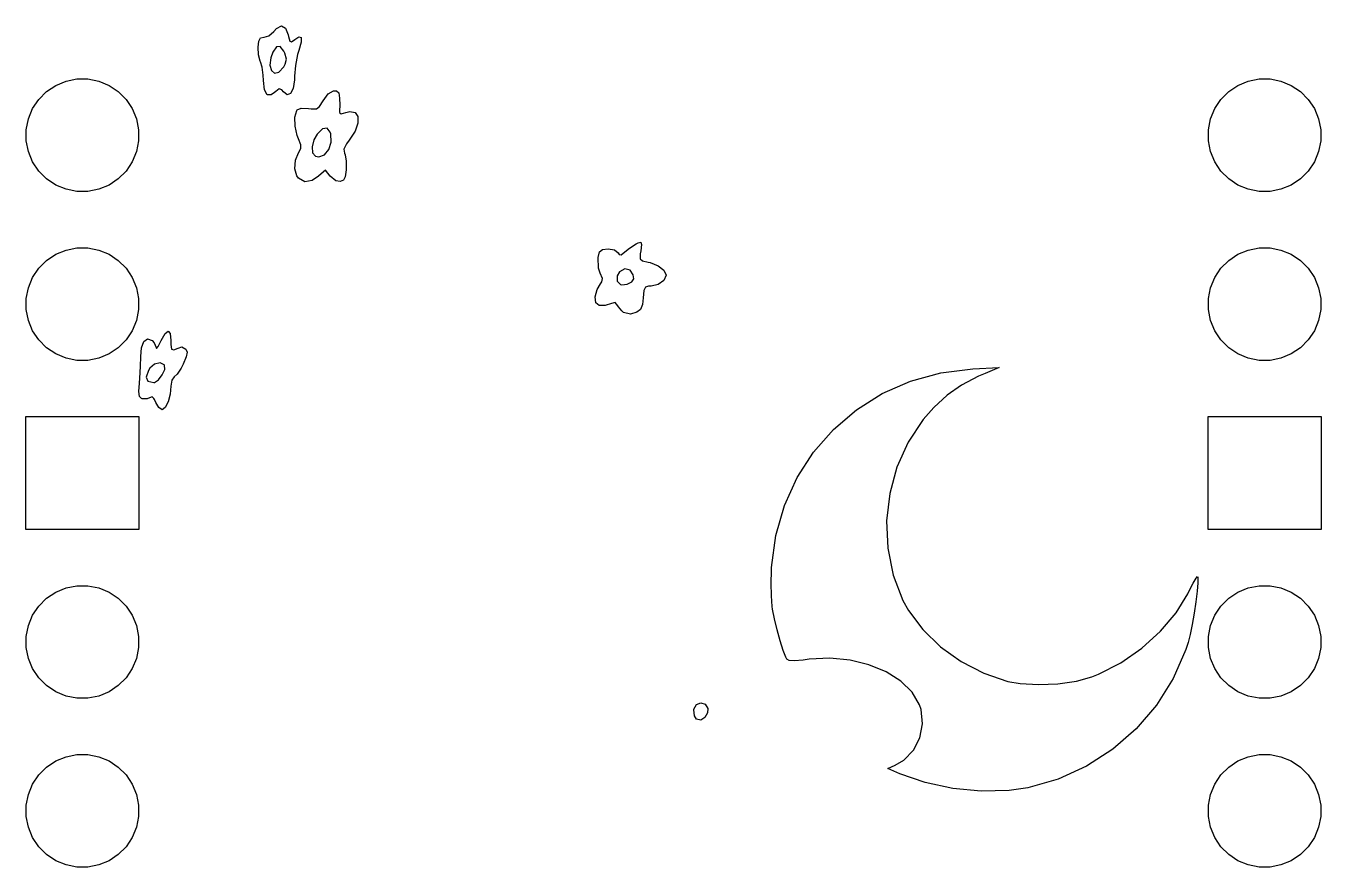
# Model space of a CAD drawing. Header units: millimetres. Extents: x 50.8 to 70.2, y -80.5 to -30.
# Drawn here: x 50.76 to 70.24, y -55.08 to -42.43 of the extents above; entities that cross this region are included whole.
import ezdxf

# ---------------------------------------------------------------- set-up
doc = ezdxf.new("R2010")
doc.units = ezdxf.units.MM
doc.layers.add('B.Mask', color=4, linetype='CONTINUOUS', true_color=0x02ffee)

msp = doc.modelspace()

# ---------------------------------------------------------------- linework, layer by layer
at = {"layer": 'B.Mask', "linetype": 'CONTINUOUS'}
for p, q in [((54.487317, -42.510319), (54.527249, -42.46337)), ((54.527249, -42.46337), (54.602983, -42.426365)), ((54.602983, -42.426365), (54.666458, -42.459931)), ((54.666458, -42.459931), (54.706875, -42.561547)), ((54.252597, -42.744135), (54.263116, -42.653978)), ((54.263116, -42.653978), (54.290167, -42.606155)), ((54.290167, -42.606155), (54.345543, -42.594116)), ((54.345543, -42.594116), (54.414108, -42.573399)), ((54.414108, -42.573399), (54.487317, -42.510319)), ((54.706875, -42.561547), (54.711822, -42.587555)), ((54.711822, -42.587555), (54.730315, -42.657847)), ((54.730315, -42.657847), (54.755906, -42.668322)), ((54.755906, -42.668322), (54.804356, -42.630055)), ((54.804356, -42.630055), (54.864154, -42.588303)), ((54.864154, -42.588303), (54.901366, -42.598296)), ((54.901366, -42.598296), (54.902234, -42.66901)), ((54.257462, -42.859959), (54.252597, -42.744135)), ((54.472547, -42.820374), (54.441378, -42.908852)), ((54.527224, -42.741751), (54.472547, -42.820374)), ((54.583672, -42.737157), (54.527224, -42.741751)), ((54.638713, -42.806297), (54.583672, -42.737157)), ((54.652695, -42.837024), (54.638713, -42.806297)), ((54.679205, -42.928672), (54.652695, -42.837024)), ((54.865702, -42.797558), (54.847204, -42.858421)), ((54.902234, -42.66901), (54.865702, -42.797558)), ((54.281154, -42.954876), (54.257462, -42.859959)), ((54.287612, -42.967596), (54.281154, -42.954876)), ((54.313116, -43.046427), (54.287612, -42.967596)), ((54.330128, -43.166727), (54.313116, -43.046427)), ((54.441378, -42.908852), (54.430532, -43.018998)), ((54.430532, -43.018998), (54.452877, -43.098276)), ((54.564609, -43.120613), (54.637733, -43.041863)), ((54.637733, -43.041863), (54.661117, -43.002722)), ((54.661117, -43.002722), (54.679205, -42.928672)), ((54.814648, -43.02308), (54.80176, -43.182183)), ((54.847204, -42.858421), (54.814648, -43.02308)), ((51.363258, -43.256601), (51.526685, -43.224093)), ((51.526685, -43.224093), (51.693315, -43.224093)), ((51.693315, -43.224093), (51.856742, -43.256601)), ((54.333989, -43.246242), (54.330128, -43.166727)), ((54.452877, -43.098276), (54.50028, -43.135783)), ((54.50028, -43.135783), (54.564609, -43.120613)), ((54.800276, -43.236571), (54.780484, -43.366129)), ((54.80176, -43.182183), (54.800276, -43.236571)), ((69.143258, -43.256601), (69.306685, -43.224093)), ((69.306685, -43.224093), (69.473315, -43.224093)), ((69.473315, -43.224093), (69.636742, -43.256601)), ((50.952941, -43.530766), (51.070766, -43.412941)), ((51.070766, -43.412941), (51.209313, -43.320367)), ((51.209313, -43.320367), (51.363258, -43.256601)), ((51.856742, -43.256601), (52.010687, -43.320367)), ((52.010687, -43.320367), (52.149234, -43.412941)), ((52.149234, -43.412941), (52.267059, -43.530766)), ((54.348562, -43.387466), (54.333989, -43.246242)), ((54.387625, -43.460382), (54.348562, -43.387466)), ((54.50028, -43.426368), (54.449925, -43.463872)), ((54.519796, -43.411833), (54.50028, -43.426368)), ((54.570995, -43.370433), (54.519796, -43.411833)), ((54.608009, -43.38715), (54.570995, -43.370433)), ((54.632017, -43.417878), (54.608009, -43.38715)), ((54.690702, -43.464632), (54.632017, -43.417878)), ((54.780484, -43.366129), (54.742075, -43.444766)), ((55.30784, -43.447742), (55.388343, -43.402615)), ((55.388343, -43.402615), (55.432584, -43.401062)), ((55.432584, -43.401062), (55.466462, -43.430319)), ((55.466462, -43.430319), (55.478042, -43.514345)), ((68.732941, -43.530766), (68.850766, -43.412941)), ((68.850766, -43.412941), (68.989313, -43.320367)), ((68.989313, -43.320367), (69.143258, -43.256601)), ((69.636742, -43.256601), (69.790687, -43.320367)), ((69.790687, -43.320367), (69.929234, -43.412941)), ((69.929234, -43.412941), (70.047059, -43.530766)), ((50.860367, -43.669313), (50.952941, -43.530766)), ((52.267059, -43.530766), (52.359633, -43.669313)), ((54.449925, -43.463872), (54.387625, -43.460382)), ((54.742075, -43.444766), (54.690702, -43.464632)), ((55.178181, -43.64007), (55.230304, -43.55317)), ((55.230304, -43.55317), (55.23155, -43.550856)), ((55.23155, -43.550856), (55.30784, -43.447742)), ((55.478042, -43.514345), (55.480664, -43.62013)), ((55.480664, -43.62013), (55.478688, -43.701985)), ((68.640367, -43.669313), (68.732941, -43.530766)), ((70.047059, -43.530766), (70.139633, -43.669313)), ((50.764093, -43.986685), (50.796601, -43.823258)), ((50.796601, -43.823258), (50.860367, -43.669313)), ((52.359633, -43.669313), (52.423399, -43.823258)), ((52.423399, -43.823258), (52.455907, -43.986685)), ((54.806292, -43.798602), (54.835777, -43.697786)), ((54.808766, -43.934987), (54.806292, -43.798602)), ((54.835777, -43.697786), (54.840941, -43.690639)), ((54.840941, -43.690639), (54.900399, -43.66245)), ((54.900399, -43.66245), (55.012359, -43.668844)), ((55.012359, -43.668844), (55.051432, -43.674697)), ((55.051432, -43.674697), (55.128409, -43.675351)), ((55.128409, -43.675351), (55.178181, -43.64007)), ((55.478688, -43.701985), (55.478562, -43.727631)), ((55.478562, -43.727631), (55.501111, -43.748528)), ((55.501111, -43.748528), (55.570425, -43.729117)), ((55.570425, -43.729117), (55.632301, -43.713078)), ((55.632301, -43.713078), (55.713073, -43.728315)), ((55.713073, -43.728315), (55.754126, -43.790243)), ((55.754126, -43.790243), (55.753981, -43.887497)), ((68.544093, -43.986685), (68.576601, -43.823258)), ((68.576601, -43.823258), (68.640367, -43.669313)), ((70.139633, -43.669313), (70.203399, -43.823258)), ((70.203399, -43.823258), (70.235907, -43.986685)), ((50.764093, -44.153315), (50.764093, -43.986685)), ((52.455907, -43.986685), (52.455907, -44.153315)), ((54.841373, -44.076126), (54.808766, -43.934987)), ((55.223, -43.973318), (55.139653, -44.052677)), ((55.290556, -43.96301), (55.223, -43.973318)), ((55.337242, -44.021877), (55.290556, -43.96301)), ((55.345117, -44.047654), (55.337242, -44.021877)), ((55.711159, -44.008709), (55.624184, -44.142515)), ((55.753981, -43.887497), (55.711159, -44.008709)), ((68.544093, -44.153315), (68.544093, -43.986685)), ((70.235907, -43.986685), (70.235907, -44.153315)), ((50.796601, -44.316742), (50.764093, -44.153315)), ((52.455907, -44.153315), (52.423399, -44.316742)), ((54.861007, -44.124009), (54.841373, -44.076126)), ((54.897227, -44.212262), (54.861007, -44.124009)), ((54.896899, -44.270811), (54.897227, -44.212262)), ((55.091424, -44.137926), (55.065555, -44.244132)), ((55.139653, -44.052677), (55.091424, -44.137926)), ((55.317292, -44.285881), (55.352423, -44.174377)), ((55.352423, -44.174377), (55.345117, -44.047654)), ((55.579931, -44.201716), (55.542695, -44.279762)), ((55.624184, -44.142515), (55.579931, -44.201716)), ((68.576601, -44.316742), (68.544093, -44.153315)), ((70.235907, -44.153315), (70.203399, -44.316742)), ((50.860367, -44.470687), (50.796601, -44.316742)), ((52.423399, -44.316742), (52.359633, -44.470687)), ((54.813774, -44.446558), (54.861007, -44.333452)), ((54.861007, -44.333452), (54.896899, -44.270811)), ((55.065555, -44.244132), (55.072951, -44.335416)), ((55.072951, -44.335416), (55.115418, -44.386882)), ((55.115418, -44.386882), (55.165151, -44.39613)), ((55.165151, -44.39613), (55.251081, -44.36539)), ((55.251081, -44.36539), (55.317292, -44.285881)), ((55.542695, -44.279762), (55.552551, -44.338887)), ((55.552551, -44.338887), (55.562115, -44.364087)), ((55.562115, -44.364087), (55.576228, -44.459418)), ((68.640367, -44.470687), (68.576601, -44.316742)), ((70.203399, -44.316742), (70.139633, -44.470687)), ((50.952941, -44.609234), (50.860367, -44.470687)), ((52.359633, -44.470687), (52.267059, -44.609234)), ((54.805548, -44.5739), (54.813774, -44.446558)), ((54.836389, -44.683266), (54.805548, -44.5739)), ((55.263934, -44.59703), (55.165151, -44.681999)), ((55.335092, -44.687492), (55.263934, -44.59703)), ((55.57595, -44.588321), (55.56277, -44.694402)), ((55.576588, -44.578689), (55.57595, -44.588321)), ((55.576228, -44.459418), (55.576588, -44.578689)), ((68.732941, -44.609234), (68.640367, -44.470687)), ((70.139633, -44.470687), (70.047059, -44.609234)), ((51.070766, -44.727059), (50.952941, -44.609234)), ((51.209313, -44.819633), (51.070766, -44.727059)), ((52.149234, -44.727059), (52.010687, -44.819633)), ((52.267059, -44.609234), (52.149234, -44.727059)), ((54.860285, -44.715375), (54.836389, -44.683266)), ((54.956403, -44.768684), (54.860285, -44.715375)), ((55.066474, -44.749461), (54.956403, -44.768684)), ((55.161122, -44.685465), (55.066474, -44.749461)), ((55.165151, -44.681999), (55.161122, -44.685465)), ((55.419749, -44.75613), (55.335092, -44.687492)), ((55.485749, -44.766617), (55.419749, -44.75613)), ((55.535894, -44.747232), (55.485749, -44.766617)), ((55.56277, -44.694402), (55.535894, -44.747232)), ((68.850766, -44.727059), (68.732941, -44.609234)), ((68.989313, -44.819633), (68.850766, -44.727059)), ((69.929234, -44.727059), (69.790687, -44.819633)), ((70.047059, -44.609234), (69.929234, -44.727059)), ((51.363258, -44.883399), (51.209313, -44.819633)), ((51.526685, -44.915907), (51.363258, -44.883399)), ((51.693315, -44.915907), (51.526685, -44.915907)), ((51.856742, -44.883399), (51.693315, -44.915907)), ((52.010687, -44.819633), (51.856742, -44.883399)), ((69.143258, -44.883399), (68.989313, -44.819633)), ((69.306685, -44.915907), (69.143258, -44.883399)), ((69.473315, -44.915907), (69.306685, -44.915907)), ((69.636742, -44.883399), (69.473315, -44.915907)), ((69.790687, -44.819633), (69.636742, -44.883399)), ((51.363258, -45.796601), (51.526685, -45.764093)), ((51.526685, -45.764093), (51.693315, -45.764093)), ((51.693315, -45.764093), (51.856742, -45.796601)), ((59.769203, -45.82339), (59.838812, -45.767934)), ((59.838812, -45.767934), (59.937511, -45.705401)), ((59.937511, -45.705401), (59.967524, -45.690263)), ((59.967524, -45.690263), (60.00733, -45.680074)), ((60.017156, -45.714563), (60.006795, -45.80827)), ((60.00733, -45.680074), (60.017156, -45.714563)), ((69.143258, -45.796601), (69.306685, -45.764093)), ((69.306685, -45.764093), (69.473315, -45.764093)), ((69.473315, -45.764093), (69.636742, -45.796601)), ((50.952941, -46.070766), (51.070766, -45.952941)), ((51.070766, -45.952941), (51.209313, -45.860367)), ((51.209313, -45.860367), (51.363258, -45.796601)), ((51.856742, -45.796601), (52.010687, -45.860367)), ((52.010687, -45.860367), (52.149234, -45.952941)), ((52.149234, -45.952941), (52.267059, -46.070766)), ((59.366728, -45.908787), (59.388677, -45.825917)), ((59.370008, -46.070881), (59.366728, -45.908787)), ((59.388677, -45.825917), (59.430956, -45.78732)), ((59.430956, -45.78732), (59.518364, -45.779472)), ((59.518364, -45.779472), (59.612775, -45.792656)), ((59.612775, -45.792656), (59.667952, -45.837358)), ((59.667952, -45.837358), (59.680651, -45.86317)), ((59.680651, -45.86317), (59.710625, -45.869252)), ((59.710625, -45.869252), (59.769203, -45.82339)), ((60.006795, -45.80827), (60.000728, -45.856018)), ((60.000728, -45.856018), (60.000988, -45.928021)), ((60.000988, -45.928021), (60.034708, -45.960773)), ((60.034708, -45.960773), (60.117672, -45.978513)), ((68.732941, -46.070766), (68.850766, -45.952941)), ((68.850766, -45.952941), (68.989313, -45.860367)), ((68.989313, -45.860367), (69.143258, -45.796601)), ((69.636742, -45.796601), (69.790687, -45.860367)), ((69.790687, -45.860367), (69.929234, -45.952941)), ((69.929234, -45.952941), (70.047059, -46.070766)), ((50.860367, -46.209313), (50.952941, -46.070766)), ((52.267059, -46.070766), (52.359633, -46.209313)), ((59.397737, -46.144978), (59.370008, -46.070881)), ((59.431674, -46.225993), (59.397737, -46.144978)), ((59.688094, -46.122112), (59.650781, -46.184587)), ((59.770023, -46.07907), (59.688094, -46.122112)), ((59.84627, -46.098616), (59.770023, -46.07907)), ((59.895831, -46.170441), (59.84627, -46.098616)), ((60.117672, -45.978513), (60.150984, -45.985292)), ((60.150984, -45.985292), (60.268692, -46.031909)), ((60.268692, -46.031909), (60.354846, -46.099782)), ((60.354846, -46.099782), (60.38827, -46.17364)), ((68.640367, -46.209313), (68.732941, -46.070766)), ((70.047059, -46.070766), (70.139633, -46.209313)), ((50.796601, -46.363258), (50.860367, -46.209313)), ((52.359633, -46.209313), (52.423399, -46.363258)), ((59.350813, -46.390436), (59.401681, -46.3043)), ((59.401681, -46.3043), (59.42395, -46.277074)), ((59.42395, -46.277074), (59.431674, -46.225993)), ((59.650781, -46.184587), (59.651904, -46.26329)), ((59.651904, -46.26329), (59.701965, -46.315384)), ((59.701965, -46.315384), (59.723356, -46.320357)), ((59.723356, -46.320357), (59.800959, -46.310367)), ((59.800959, -46.310367), (59.872616, -46.2747)), ((59.872616, -46.2747), (59.904106, -46.228129)), ((59.904106, -46.228129), (59.895831, -46.170441)), ((60.077511, -46.355949), (60.056059, -46.407647)), ((60.123389, -46.339384), (60.077511, -46.355949)), ((60.16419, -46.338123), (60.123389, -46.339384)), ((60.271417, -46.313843), (60.16419, -46.338123)), ((60.354438, -46.25323), (60.271417, -46.313843)), ((60.388264, -46.174627), (60.354438, -46.25323)), ((60.38827, -46.17364), (60.388264, -46.174627)), ((68.576601, -46.363258), (68.640367, -46.209313)), ((70.139633, -46.209313), (70.203399, -46.363258)), ((50.764093, -46.526685), (50.796601, -46.363258)), ((50.764093, -46.693315), (50.764093, -46.526685)), ((52.423399, -46.363258), (52.455907, -46.526685)), ((52.455907, -46.526685), (52.455907, -46.693315)), ((59.324285, -46.499337), (59.350813, -46.390436)), ((59.332102, -46.589516), (59.324285, -46.499337)), ((60.045809, -46.514142), (60.034387, -46.613944)), ((60.056059, -46.407647), (60.045809, -46.514142)), ((68.544093, -46.526685), (68.576601, -46.363258)), ((68.544093, -46.693315), (68.544093, -46.526685)), ((70.203399, -46.363258), (70.235907, -46.526685)), ((70.235907, -46.526685), (70.235907, -46.693315)), ((50.796601, -46.856742), (50.764093, -46.693315)), ((52.455907, -46.693315), (52.423399, -46.856742)), ((59.384118, -46.628528), (59.332102, -46.589516)), ((59.473738, -46.631341), (59.384118, -46.628528)), ((59.566077, -46.600346), (59.473738, -46.631341)), ((59.623457, -46.587905), (59.566077, -46.600346)), ((59.665071, -46.636111), (59.623457, -46.587905)), ((59.672206, -46.651043), (59.665071, -46.636111)), ((59.723356, -46.710274), (59.672206, -46.651043)), ((59.745941, -46.736427), (59.723356, -46.710274)), ((59.852014, -46.760553), (59.745941, -46.736427)), ((59.947516, -46.733293), (59.852014, -46.760553)), ((60.004629, -46.688996), (59.947516, -46.733293)), ((60.034387, -46.613944), (60.004629, -46.688996)), ((68.576601, -46.856742), (68.544093, -46.693315)), ((70.235907, -46.693315), (70.203399, -46.856742)), ((50.860367, -47.010687), (50.796601, -46.856742)), ((52.423399, -46.856742), (52.359633, -47.010687)), ((68.640367, -47.010687), (68.576601, -46.856742)), ((70.203399, -46.856742), (70.139633, -47.010687)), ((50.952941, -47.149234), (50.860367, -47.010687)), ((52.359633, -47.010687), (52.267059, -47.149234)), ((52.534983, -47.169964), (52.590238, -47.130392)), ((52.590238, -47.130392), (52.660264, -47.157478)), ((52.796353, -47.156482), (52.854923, -47.050379)), ((52.854923, -47.050379), (52.900139, -47.015063)), ((52.900139, -47.015063), (52.929272, -47.050705)), ((52.929272, -47.050705), (52.939589, -47.157478)), ((68.732941, -47.149234), (68.640367, -47.010687)), ((70.139633, -47.010687), (70.047059, -47.149234)), ((51.070766, -47.267059), (50.952941, -47.149234)), ((51.209313, -47.359633), (51.070766, -47.267059)), ((52.149234, -47.267059), (52.010687, -47.359633)), ((52.267059, -47.149234), (52.149234, -47.267059)), ((52.489174, -47.396198), (52.499665, -47.268988)), ((52.499665, -47.268988), (52.534983, -47.169964)), ((52.660264, -47.157478), (52.689661, -47.190431)), ((52.689661, -47.190431), (52.71876, -47.264458)), ((52.71876, -47.264458), (52.724361, -47.275613)), ((52.724361, -47.275613), (52.751031, -47.246334)), ((52.751031, -47.246334), (52.791719, -47.166789)), ((52.791719, -47.166789), (52.796353, -47.156482)), ((52.939589, -47.157478), (52.94033, -47.218788)), ((52.94033, -47.218788), (52.950672, -47.287022)), ((52.950672, -47.287022), (52.983081, -47.299905)), ((52.983081, -47.299905), (53.049857, -47.269991)), ((53.049857, -47.269991), (53.103168, -47.253506)), ((53.103168, -47.253506), (53.162918, -47.287671)), ((53.162918, -47.287671), (53.183449, -47.333082)), ((53.183449, -47.333082), (53.172544, -47.402195)), ((68.850766, -47.267059), (68.732941, -47.149234)), ((68.989313, -47.359633), (68.850766, -47.267059)), ((69.929234, -47.267059), (69.790687, -47.359633)), ((70.047059, -47.149234), (69.929234, -47.267059)), ((51.363258, -47.423399), (51.209313, -47.359633)), ((51.526685, -47.455907), (51.363258, -47.423399)), ((51.693315, -47.455907), (51.526685, -47.455907)), ((51.856742, -47.423399), (51.693315, -47.455907)), ((52.010687, -47.359633), (51.856742, -47.423399)), ((52.485182, -47.54909), (52.489174, -47.396198)), ((52.696566, -47.51304), (52.625132, -47.575443)), ((52.777756, -47.493043), (52.696566, -47.51304)), ((52.840543, -47.521401), (52.777756, -47.493043)), ((52.845805, -47.528819), (52.840543, -47.521401)), ((52.847151, -47.591261), (52.845805, -47.528819)), ((53.12481, -47.51335), (53.092865, -47.573992)), ((53.172544, -47.402195), (53.12481, -47.51335)), ((69.143258, -47.423399), (68.989313, -47.359633)), ((69.306685, -47.455907), (69.143258, -47.423399)), ((69.473315, -47.455907), (69.306685, -47.455907)), ((69.636742, -47.423399), (69.473315, -47.455907)), ((69.790687, -47.359633), (69.636742, -47.423399)), ((52.468787, -47.799777), (52.475218, -47.722015)), ((52.475218, -47.722015), (52.485182, -47.54909)), ((52.603032, -47.609725), (52.56876, -47.706496)), ((52.56876, -47.706496), (52.596305, -47.768655)), ((52.625132, -47.575443), (52.603032, -47.609725)), ((52.753356, -47.750224), (52.810452, -47.674589)), ((52.810452, -47.674589), (52.847151, -47.591261)), ((52.989757, -47.704866), (52.954055, -47.754149)), ((52.990679, -47.704494), (52.989757, -47.704866)), ((53.035413, -47.661618), (52.990679, -47.704494)), ((53.092865, -47.573992), (53.035413, -47.661618)), ((64.062912, -47.76866), (64.519662, -47.642684)), ((64.519662, -47.642684), (65.003973, -47.582544)), ((65.087925, -47.695964), (64.831318, -47.829515)), ((65.003973, -47.582544), (65.397507, -47.562234)), ((65.186802, -47.652246), (65.087925, -47.695964)), ((65.397507, -47.562234), (65.186802, -47.652246)), ((52.460828, -47.926138), (52.468787, -47.799777)), ((52.596305, -47.768655), (52.684136, -47.790616)), ((52.684136, -47.790616), (52.693512, -47.789587)), ((52.693512, -47.789587), (52.753356, -47.750224)), ((52.939589, -47.844908), (52.928484, -47.964176)), ((52.954055, -47.754149), (52.939589, -47.844908)), ((63.638509, -47.955678), (64.062912, -47.76866)), ((64.831318, -47.829515), (64.615575, -47.979418)), ((52.469225, -47.997328), (52.460828, -47.926138)), ((52.497, -48.03146), (52.469225, -47.997328)), ((52.508326, -48.036714), (52.497, -48.03146)), ((52.586265, -48.035243), (52.508326, -48.036714)), ((52.618727, -48.01764), (52.586265, -48.035243)), ((52.660082, -48.002691), (52.618727, -48.01764)), ((52.684136, -48.030853), (52.660082, -48.002691)), ((52.696512, -48.045343), (52.684136, -48.030853)), ((52.715879, -48.08796), (52.696512, -48.045343)), ((52.761078, -48.165273), (52.715879, -48.08796)), ((52.897903, -48.080762), (52.855788, -48.166763)), ((52.928484, -47.964176), (52.897903, -48.080762)), ((63.25124, -48.198946), (63.638509, -47.955678)), ((64.615575, -47.979418), (64.415639, -48.162243)), ((50.76, -50), (50.76, -48.3)), ((50.76, -48.3), (52.46, -48.3)), ((52.46, -48.3), (52.46, -50)), ((52.807488, -48.200133), (52.761078, -48.165273)), ((52.810113, -48.200294), (52.807488, -48.200133)), ((52.855788, -48.166763), (52.810113, -48.200294)), ((62.905888, -48.493668), (63.25124, -48.198946)), ((64.415639, -48.162243), (64.254208, -48.345836)), ((68.54, -50), (68.54, -48.3)), ((68.54, -48.3), (70.24, -48.3)), ((70.24, -48.3), (70.24, -50)), ((62.60724, -48.835052), (62.905888, -48.493668)), ((64.254208, -48.345836), (64.028475, -48.687572)), ((64.028475, -48.687572), (63.860703, -49.062497)), ((62.360081, -49.218304), (62.60724, -48.835052)), ((63.860703, -49.062497), (63.752573, -49.460129)), ((62.169196, -49.638629), (62.360081, -49.218304)), ((63.752573, -49.460129), (63.705765, -49.869982)), ((62.039372, -50.091235), (62.169196, -49.638629)), ((52.46, -50), (50.76, -50)), ((63.705765, -49.869982), (63.721957, -50.281574)), ((70.24, -50), (68.54, -50)), ((61.975393, -50.571328), (62.039372, -50.091235)), ((63.721957, -50.281574), (63.802829, -50.68442)), ((61.969297, -50.806889), (61.972884, -50.618831)), ((61.972884, -50.618831), (61.975393, -50.571328)), ((61.973963, -50.997196), (61.969297, -50.806889)), ((63.802829, -50.68442), (63.950062, -51.068035)), ((68.255382, -50.921112), (68.314695, -50.806446)), ((68.314695, -50.806446), (68.35954, -50.729952)), ((68.35954, -50.729952), (68.38152, -50.706349)), ((68.386549, -50.8017), (68.375549, -50.928229)), ((68.38152, -50.706349), (68.38662, -50.722941)), ((68.38662, -50.722941), (68.386549, -50.8017)), ((50.952941, -51.150766), (51.070766, -51.032941)), ((51.070766, -51.032941), (51.209313, -50.940367)), ((51.209313, -50.940367), (51.363258, -50.876601)), ((51.363258, -50.876601), (51.526685, -50.844093)), ((51.526685, -50.844093), (51.693315, -50.844093)), ((51.693315, -50.844093), (51.856742, -50.876601)), ((51.856742, -50.876601), (52.010687, -50.940367)), ((52.010687, -50.940367), (52.149234, -51.032941)), ((52.149234, -51.032941), (52.267059, -51.150766)), ((61.985841, -51.157029), (61.973963, -50.997196)), ((68.059848, -51.252901), (68.234284, -50.964368)), ((68.234284, -50.964368), (68.255382, -50.921112)), ((68.375549, -50.928229), (68.355998, -51.085919)), ((68.732941, -51.150766), (68.850766, -51.032941)), ((68.850766, -51.032941), (68.989313, -50.940367)), ((68.989313, -50.940367), (69.143258, -50.876601)), ((69.143258, -50.876601), (69.306685, -50.844093)), ((69.306685, -50.844093), (69.473315, -50.844093)), ((69.473315, -50.844093), (69.636742, -50.876601)), ((69.636742, -50.876601), (69.790687, -50.940367)), ((69.790687, -50.940367), (69.929234, -51.032941)), ((69.929234, -51.032941), (70.047059, -51.150766)), ((50.860367, -51.289313), (50.952941, -51.150766)), ((52.267059, -51.150766), (52.359633, -51.289313)), ((61.991303, -51.198387), (61.985841, -51.157029)), ((62.018687, -51.341241), (61.991303, -51.198387)), ((63.950062, -51.068035), (64.033213, -51.218155)), ((64.033213, -51.218155), (64.247852, -51.503517)), ((68.355998, -51.085919), (68.330273, -51.258159)), ((68.640367, -51.289313), (68.732941, -51.150766)), ((70.047059, -51.150766), (70.139633, -51.289313)), ((50.796601, -51.443258), (50.860367, -51.289313)), ((52.359633, -51.289313), (52.423399, -51.443258)), ((62.058043, -51.505935), (62.018687, -51.341241)), ((67.824755, -51.530423), (68.059848, -51.252901)), ((68.330273, -51.258159), (68.300753, -51.42834)), ((68.576601, -51.443258), (68.640367, -51.289313)), ((70.139633, -51.289313), (70.203399, -51.443258)), ((50.764093, -51.606685), (50.796601, -51.443258)), ((50.764093, -51.773315), (50.764093, -51.606685)), ((52.423399, -51.443258), (52.455907, -51.606685)), ((52.455907, -51.606685), (52.455907, -51.773315)), ((62.103401, -51.67136), (62.058043, -51.505935)), ((64.247852, -51.503517), (64.517148, -51.762352)), ((67.542831, -51.784914), (67.824755, -51.530423)), ((68.269815, -51.579852), (68.239836, -51.696086)), ((68.300753, -51.42834), (68.269815, -51.579852)), ((68.544093, -51.606685), (68.576601, -51.443258)), ((68.544093, -51.773315), (68.544093, -51.606685)), ((70.203399, -51.443258), (70.235907, -51.606685)), ((70.235907, -51.606685), (70.235907, -51.773315)), ((50.796601, -51.936742), (50.764093, -51.773315)), ((52.455907, -51.773315), (52.423399, -51.936742)), ((62.148791, -51.816406), (62.103401, -51.67136)), ((62.188243, -51.919966), (62.148791, -51.816406)), ((64.517148, -51.762352), (64.828541, -51.984987)), ((67.227897, -52.004353), (67.542831, -51.784914)), ((68.203795, -51.805674), (68.013799, -52.240482)), ((68.239836, -51.696086), (68.203795, -51.805674)), ((68.576601, -51.936742), (68.544093, -51.773315)), ((70.235907, -51.773315), (70.203399, -51.936742)), ((50.860367, -52.090687), (50.796601, -51.936742)), ((52.423399, -51.936742), (52.359633, -52.090687)), ((62.203667, -51.949273), (62.188243, -51.919966)), ((62.239134, -51.969322), (62.203667, -51.949273)), ((62.317005, -51.973893), (62.239134, -51.969322)), ((62.449417, -51.963067), (62.317005, -51.973893)), ((62.54249, -51.951561), (62.449417, -51.963067)), ((62.852243, -51.935074), (62.54249, -51.951561)), ((63.154928, -51.96434), (62.852243, -51.935074)), ((63.440207, -52.034731), (63.154928, -51.96434)), ((64.828541, -51.984987), (65.169476, -52.16175)), ((66.893779, -52.17672), (67.227897, -52.004353)), ((68.640367, -52.090687), (68.576601, -51.936742)), ((70.203399, -51.936742), (70.139633, -52.090687)), ((50.952941, -52.229234), (50.860367, -52.090687)), ((52.359633, -52.090687), (52.267059, -52.229234)), ((63.697741, -52.141617), (63.440207, -52.034731)), ((63.917192, -52.280368), (63.697741, -52.141617)), ((65.169476, -52.16175), (65.527394, -52.282968)), ((66.794135, -52.21661), (66.893779, -52.17672)), ((68.732941, -52.229234), (68.640367, -52.090687)), ((70.139633, -52.090687), (70.047059, -52.229234)), ((51.070766, -52.347059), (50.952941, -52.229234)), ((51.209313, -52.439633), (51.070766, -52.347059)), ((52.149234, -52.347059), (52.010687, -52.439633)), ((52.267059, -52.229234), (52.149234, -52.347059)), ((64.088221, -52.446355), (63.917192, -52.280368)), ((65.527394, -52.282968), (65.713976, -52.315904)), ((65.713976, -52.315904), (65.990517, -52.331983)), ((65.990517, -52.331983), (66.281652, -52.319802)), ((66.281652, -52.319802), (66.558989, -52.280849)), ((66.558989, -52.280849), (66.794135, -52.21661)), ((68.013799, -52.240482), (67.763389, -52.638845)), ((68.850766, -52.347059), (68.732941, -52.229234)), ((68.989313, -52.439633), (68.850766, -52.347059)), ((69.929234, -52.347059), (69.790687, -52.439633)), ((70.047059, -52.229234), (69.929234, -52.347059)), ((51.363258, -52.503399), (51.209313, -52.439633)), ((51.526685, -52.535907), (51.363258, -52.503399)), ((51.693315, -52.535907), (51.526685, -52.535907)), ((51.856742, -52.503399), (51.693315, -52.535907)), ((52.010687, -52.439633), (51.856742, -52.503399)), ((64.20049, -52.63495), (64.088221, -52.446355)), ((69.143258, -52.503399), (68.989313, -52.439633)), ((69.306685, -52.535907), (69.143258, -52.503399)), ((69.473315, -52.535907), (69.306685, -52.535907)), ((69.636742, -52.503399), (69.473315, -52.535907)), ((69.790687, -52.439633), (69.636742, -52.503399)), ((60.805375, -52.709933), (60.807048, -52.699232)), ((60.816005, -52.799417), (60.805375, -52.709933)), ((60.807048, -52.699232), (60.846728, -52.631958)), ((60.846728, -52.631958), (60.912778, -52.606955)), ((60.912778, -52.606955), (60.977721, -52.626481)), ((61.010811, -52.754034), (60.972224, -52.827393)), ((60.977721, -52.626481), (61.014079, -52.692792)), ((61.014079, -52.692792), (61.010811, -52.754034)), ((64.2237, -52.704369), (64.20049, -52.63495)), ((64.247118, -52.920314), (64.2237, -52.704369)), ((67.763389, -52.638845), (67.458939, -52.994986)), ((60.847984, -52.850881), (60.816005, -52.799417)), ((60.911355, -52.865951), (60.847984, -52.850881)), ((60.972224, -52.827393), (60.911355, -52.865951)), ((64.207112, -53.130008), (64.247118, -52.920314)), ((64.111003, -53.317627), (64.207112, -53.130008)), ((67.458939, -52.994986), (67.106825, -53.303126)), ((63.966109, -53.467348), (64.111003, -53.317627)), ((67.106825, -53.303126), (66.713423, -53.557487)), ((51.070766, -53.572941), (51.209313, -53.480367)), ((51.209313, -53.480367), (51.363258, -53.416601)), ((51.363258, -53.416601), (51.526685, -53.384093)), ((51.526685, -53.384093), (51.693315, -53.384093)), ((51.693315, -53.384093), (51.856742, -53.416601)), ((51.856742, -53.416601), (52.010687, -53.480367)), ((52.010687, -53.480367), (52.149234, -53.572941)), ((63.721554, -53.591308), (63.835884, -53.542714)), ((63.835884, -53.542714), (63.966109, -53.467348)), ((66.713423, -53.557487), (66.285107, -53.752291)), ((68.850766, -53.572941), (68.989313, -53.480367)), ((68.989313, -53.480367), (69.143258, -53.416601)), ((69.143258, -53.416601), (69.306685, -53.384093)), ((69.306685, -53.384093), (69.473315, -53.384093)), ((69.473315, -53.384093), (69.636742, -53.416601)), ((69.636742, -53.416601), (69.790687, -53.480367)), ((69.790687, -53.480367), (69.929234, -53.572941)), ((50.860367, -53.829313), (50.952941, -53.690766)), ((50.952941, -53.690766), (51.070766, -53.572941)), ((52.149234, -53.572941), (52.267059, -53.690766)), ((52.267059, -53.690766), (52.359633, -53.829313)), ((63.906332, -53.672485), (63.721554, -53.591308)), ((64.285553, -53.805781), (63.906332, -53.672485)), ((66.285107, -53.752291), (65.828254, -53.88176)), ((68.640367, -53.829313), (68.732941, -53.690766)), ((68.732941, -53.690766), (68.850766, -53.572941)), ((69.929234, -53.572941), (70.047059, -53.690766)), ((70.047059, -53.690766), (70.139633, -53.829313)), ((50.796601, -53.983258), (50.860367, -53.829313)), ((52.359633, -53.829313), (52.423399, -53.983258)), ((64.701028, -53.893524), (64.285553, -53.805781)), ((65.129483, -53.93318), (64.701028, -53.893524)), ((65.547644, -53.922215), (65.129483, -53.93318)), ((65.828254, -53.88176), (65.547644, -53.922215)), ((68.576601, -53.983258), (68.640367, -53.829313)), ((70.139633, -53.829313), (70.203399, -53.983258)), ((50.764093, -54.146685), (50.796601, -53.983258)), ((50.764093, -54.313315), (50.764093, -54.146685)), ((52.423399, -53.983258), (52.455907, -54.146685)), ((52.455907, -54.146685), (52.455907, -54.313315)), ((68.544093, -54.146685), (68.576601, -53.983258)), ((68.544093, -54.313315), (68.544093, -54.146685)), ((70.203399, -53.983258), (70.235907, -54.146685)), ((70.235907, -54.146685), (70.235907, -54.313315)), ((50.796601, -54.476742), (50.764093, -54.313315)), ((52.455907, -54.313315), (52.423399, -54.476742)), ((68.576601, -54.476742), (68.544093, -54.313315)), ((70.235907, -54.313315), (70.203399, -54.476742)), ((50.860367, -54.630687), (50.796601, -54.476742)), ((52.423399, -54.476742), (52.359633, -54.630687)), ((68.640367, -54.630687), (68.576601, -54.476742)), ((70.203399, -54.476742), (70.139633, -54.630687)), ((50.952941, -54.769234), (50.860367, -54.630687)), ((52.359633, -54.630687), (52.267059, -54.769234)), ((68.732941, -54.769234), (68.640367, -54.630687)), ((70.139633, -54.630687), (70.047059, -54.769234)), ((51.070766, -54.887059), (50.952941, -54.769234)), ((51.209313, -54.979633), (51.070766, -54.887059)), ((52.149234, -54.887059), (52.010687, -54.979633)), ((52.267059, -54.769234), (52.149234, -54.887059)), ((68.850766, -54.887059), (68.732941, -54.769234)), ((68.989313, -54.979633), (68.850766, -54.887059)), ((69.929234, -54.887059), (69.790687, -54.979633)), ((70.047059, -54.769234), (69.929234, -54.887059)), ((51.363258, -55.043399), (51.209313, -54.979633)), ((51.526685, -55.075907), (51.363258, -55.043399)), ((51.693315, -55.075907), (51.526685, -55.075907)), ((51.856742, -55.043399), (51.693315, -55.075907)), ((52.010687, -54.979633), (51.856742, -55.043399)), ((69.143258, -55.043399), (68.989313, -54.979633)), ((69.306685, -55.075907), (69.143258, -55.043399)), ((69.473315, -55.075907), (69.306685, -55.075907)), ((69.636742, -55.043399), (69.473315, -55.075907)), ((69.790687, -54.979633), (69.636742, -55.043399))]:
    msp.add_line(p, q, dxfattribs=at)

doc.saveas('drawing.dxf')
